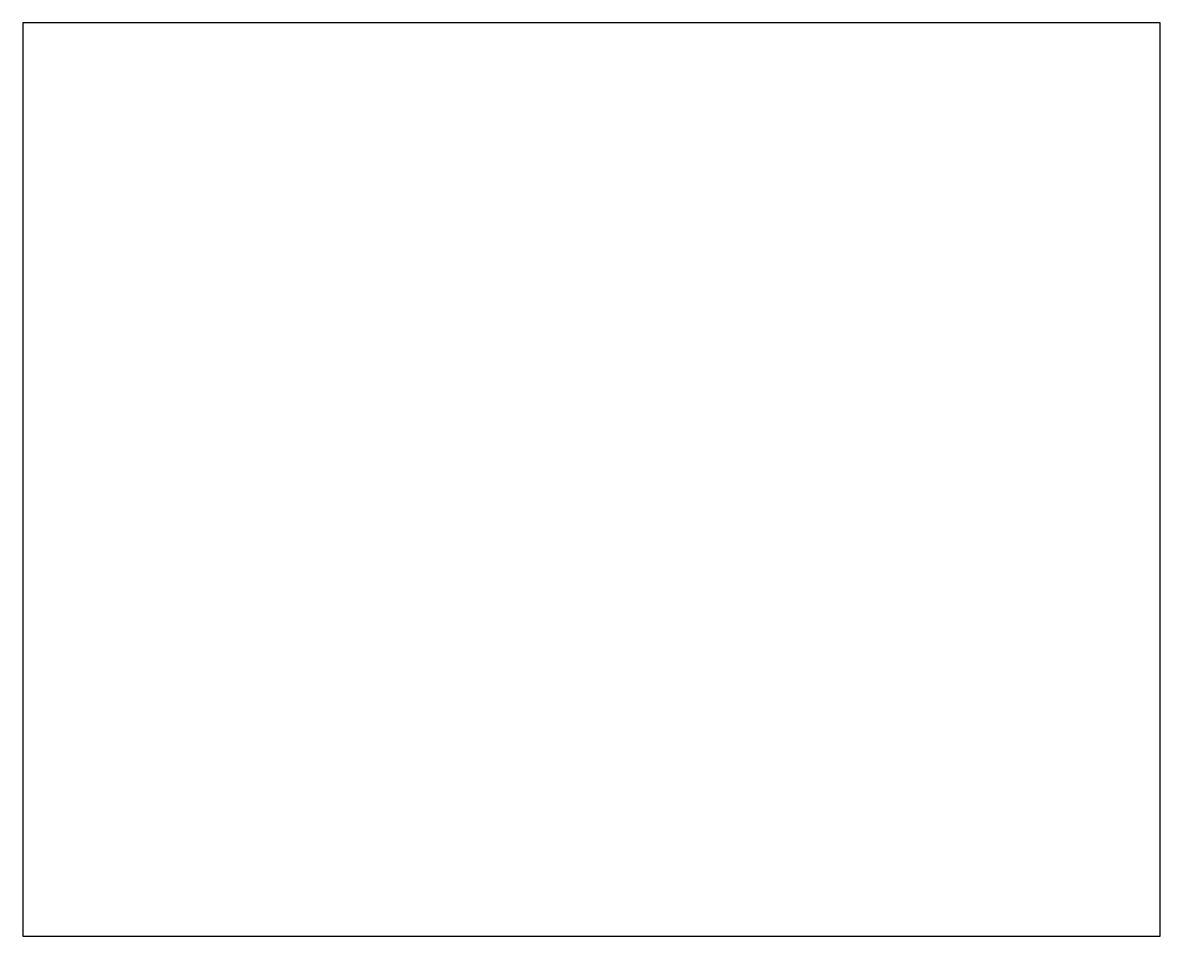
# Model space of a CAD drawing. Header units: millimetres. Extents: x 0 to 1120, y 0 to 900.
import ezdxf

# ---------------------------------------------------------------- set-up
doc = ezdxf.new("R2010")
doc.units = ezdxf.units.MM
doc.layers.add('AUSSENKONTUR', color=1, linetype='Continuous')

msp = doc.modelspace()

# ---------------------------------------------------------------- linework, layer by layer
at = {"layer": 'AUSSENKONTUR'}
for p, q in [((0, 900), (0, 0)), ((1120, 900), (0, 900)), ((1120, 0), (1120, 900)), ((0, 0), (1120, 0))]:
    msp.add_line(p, q, dxfattribs=at)

doc.saveas('drawing.dxf')
